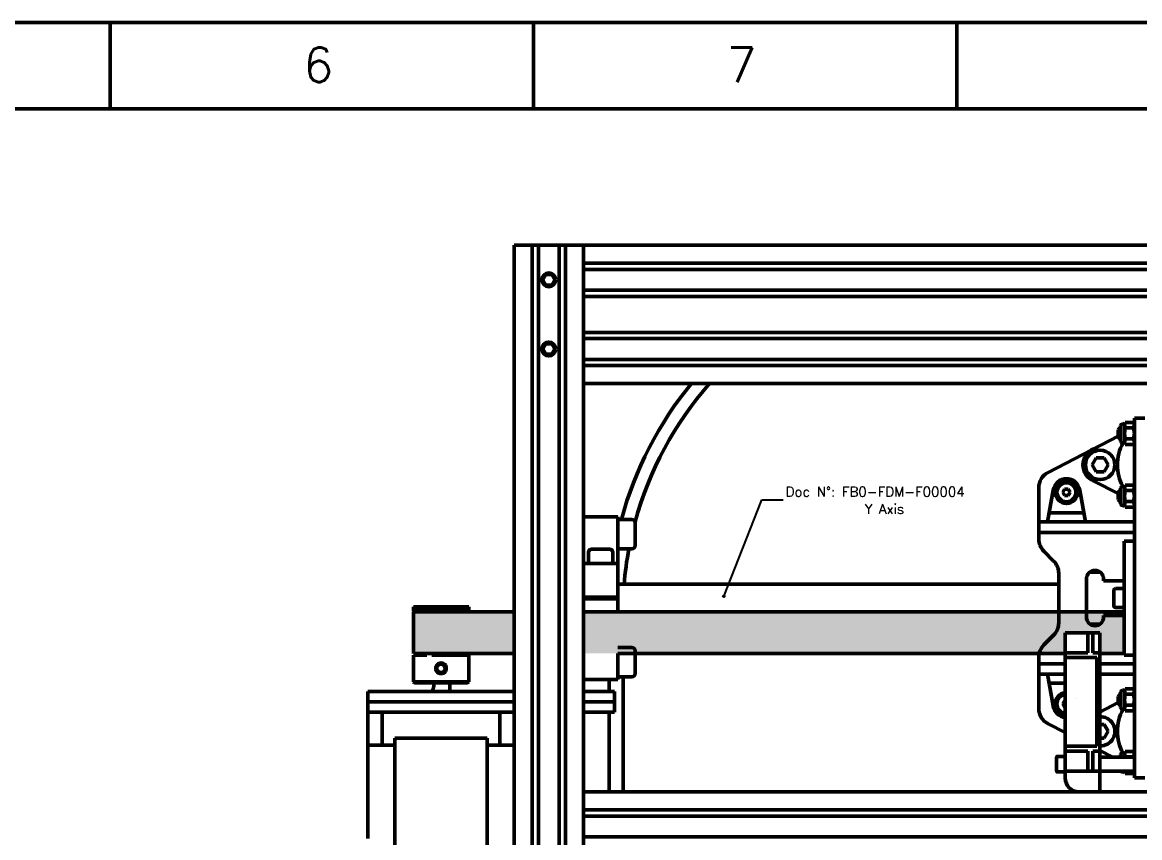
# Model space of a CAD drawing. Extents: x 21664 to 23500, y -5995 to -4166.
# Drawn here: x 22250.5 to 22573.5, y -4923.4 to -4687.8 of the extents above; entities that cross this region are included whole.
import ezdxf

# ---------------------------------------------------------------- set-up
doc = ezdxf.new("R2010")
doc.units = 0
doc.linetypes.add('DASHED', pattern=[19.05, 12.7, -6.35])
for name, color, linetype, lineweight in [('Cooler', 7, 'Continuous', 50), ('Fixação e Transmissão', 5, 'Continuous', 50), ('Guias', 30, 'Continuous', 50), ('Linha tracejada', 254, 'DASHED', 15), ('Perfis e Cantoneiras', 2, 'Continuous', 50), ('Peças Usinadas', 120, 'Continuous', 50)]:
    doc.layers.add(name, color=color, linetype=linetype, lineweight=lineweight)
doc.layers.add('Cotas', color=90, linetype='Continuous')
doc.layers.add('Motores', color=7, linetype='Continuous', lineweight=50, true_color=0x55ff00)
doc.styles.get("Standard").update_dxf_attribs({"font": 'romans.shx'})

msp = doc.modelspace()

# ---------------------------------------------------------------- hatches: boundary and pattern name
at = {"layer": 'Cotas'}
h = msp.add_hatch(color=256, dxfattribs=at)
h.dxf.hatch_style = 1
h.paths.add_polyline_path([(22453.56, -4853.68, -0.241174), (22453.45, -4853.89, -0.611378), (22453.04, -4853.68, -1), (22453.56, -4853.68)])
at = {"layer": 'Peças Usinadas'}
h = msp.add_hatch(color=256, dxfattribs=at)
h.dxf.hatch_style = 1
h.paths.add_polyline_path([(22392.67, -4858.19), (22378.02, -4858.19), (22378.01, -4858.19), (22377.88, -4858.19), (22377.6, -4858.19), (22377.16, -4858.19), (22376.6, -4858.19), (22375.89, -4858.19), (22375.1, -4858.19), (22374.48, -4858.19), (22374.19, -4858.19), (22373.25, -4858.19), (22372.91, -4858.19), (22372.22, -4858.19), (22371.22, -4858.19), (22371.19, -4858.19), (22370.47, -4858.19), (22370.19, -4858.19), (22369.23, -4858.19), (22368.86, -4858.19), (22368.29, -4858.19), (22367.46, -4858.19), (22366.71, -4858.19), (22366.09, -4858.19), (22365.59, -4858.19), (22365.25, -4858.19), (22365.06, -4858.19), (22365.02, -4858.19), (22363.52, -4858.19), (22363.52, -4870.19), (22365.02, -4870.19), (22365.06, -4870.19), (22365.25, -4870.19), (22365.59, -4870.19), (22366.09, -4870.19), (22366.71, -4870.19), (22368.86, -4870.19), (22369.23, -4870.19), (22370.19, -4870.19), (22370.47, -4870.19), (22371.19, -4870.19), (22371.22, -4870.19), (22372.22, -4870.19), (22372.91, -4870.19), (22373.25, -4870.19), (22374.19, -4870.19), (22374.48, -4870.19), (22375.1, -4870.19), (22375.89, -4870.19), (22376.6, -4870.19), (22377.16, -4870.19), (22377.6, -4870.19), (22377.88, -4870.19), (22378.01, -4870.19), (22378.02, -4870.19), (22392.67, -4870.19), (22392.67, -4858.19)])
h = msp.add_hatch(color=256, dxfattribs=at)
h.dxf.hatch_style = 1
edge = h.paths.add_edge_path()
edge.add_line((22427.67, -4870.19), (22544.46, -4870.19))
edge.add_arc((22549.34, -4871.26), 5, 135, 167.6292, ccw=False)
edge.add_line((22545.81, -4867.72), (22548.63, -4864.9))
edge.add_arc((22545.09, -4861.37), 5, 315, 360)
edge.add_line((22550.09, -4861.37), (22550.09, -4858.19))
edge.add_line((22550.09, -4858.19), (22422.67, -4858.19))
edge.add_line((22422.67, -4858.19), (22422.67, -4858.19))
edge.add_line((22422.67, -4858.19), (22412.67, -4858.19))
edge.add_line((22412.67, -4858.19), (22412.67, -4870.19))
edge.add_line((22412.67, -4870.19), (22422.67, -4870.19))
edge.add_line((22422.67, -4870.19), (22427.67, -4870.19))
h = msp.add_hatch(color=256, dxfattribs=at)
h.dxf.hatch_style = 1
edge = h.paths.add_edge_path()
edge.add_line((22550.09, -4861.37), (22550.09, -4858.19))
edge.add_line((22550.09, -4858.19), (22422.67, -4858.19))
edge.add_line((22422.67, -4858.19), (22422.67, -4864.19))
edge.add_line((22422.67, -4864.19), (22422.67, -4868.44))
edge.add_line((22422.67, -4868.44), (22426.67, -4868.44))
edge.add_arc((22426.67, -4869.44), 1, 0, 90, ccw=False)
edge.add_line((22427.67, -4869.44), (22427.67, -4870.19))
edge.add_line((22427.67, -4870.19), (22544.46, -4870.19))
edge.add_arc((22549.34, -4871.26), 5, 135, 167.6292, ccw=False)
edge.add_line((22545.81, -4867.72), (22548.63, -4864.9))
edge.add_arc((22545.09, -4861.37), 5, 315, 360)
h = msp.add_hatch(color=256, dxfattribs=at)
h.dxf.hatch_style = 1
edge = h.paths.add_edge_path()
edge.add_line((22569, -4859.19), (22563.09, -4859.19))
edge.add_line((22563.09, -4859.19), (22563.09, -4859.69))
edge.add_arc((22560.59, -4859.69), 2.5, 306.8699, 360, ccw=False)
edge.add_arc((22560.59, -4859.69), 2.5, 233.1301, 306.8699, ccw=False)
edge.add_arc((22560.59, -4859.69), 2.5, 180, 233.1301, ccw=False)
edge.add_line((22558.09, -4859.69), (22558.09, -4858.19))
edge.add_line((22558.09, -4858.19), (22550.09, -4858.19))
edge.add_line((22550.09, -4858.19), (22550.09, -4861.37))
edge.add_arc((22545.09, -4861.37), 5, -45, 0, ccw=False)
edge.add_line((22548.63, -4864.9), (22545.81, -4867.72))
edge.add_arc((22549.34, -4871.26), 5, 135, 167.6292)
edge.add_line((22544.46, -4870.19), (22552, -4870.19))
edge.add_line((22552, -4870.19), (22552, -4869.98))
edge.add_line((22552, -4869.98), (22552, -4864.19))
edge.add_line((22552, -4864.19), (22558.51, -4864.19))
edge.add_line((22558.51, -4864.19), (22559.95, -4864.19))
edge.add_line((22559.95, -4864.19), (22562, -4864.19))
edge.add_line((22562, -4864.19), (22562, -4870.19))
edge.add_line((22562, -4870.19), (22569, -4870.19))
edge.add_line((22569, -4870.19), (22569, -4859.19))
h = msp.add_hatch(color=256, dxfattribs=at)
h.dxf.hatch_style = 1
h.paths.add_polyline_path([(22569, -4858.19), (22558.09, -4858.19), (22558.09, -4859.69, 0.236068), (22559.09, -4861.69), (22562.09, -4861.69, 0.236068), (22563.09, -4859.69), (22563.09, -4859.19), (22569, -4859.19), (22569, -4858.19)])

# ---------------------------------------------------------------- linework, layer by layer
at = {"layer": 'Cooler'}
for p, q in [((22562, -4864.19), (22552, -4864.19)), ((22552, -4864.19), (22552, -4906.19)), ((22558.51, -4864.19), (22558.51, -4869.98)), ((22559.95, -4869.98), (22559.95, -4864.19)), ((22562, -4864.19), (22562, -4910.19)), ((22558.51, -4869.98), (22552, -4869.98)), ((22561.99, -4869.98), (22559.95, -4869.98)), ((22561.1, -4871.38), (22552, -4871.38)), ((22561.1, -4897), (22561.1, -4871.38)), ((22561.1, -4897), (22552, -4897)), ((22558.51, -4898.39), (22552, -4898.39)), ((22558.51, -4898.39), (22558.51, -4904.19)), ((22561.99, -4898.39), (22559.95, -4898.39)), ((22559.95, -4904.19), (22559.95, -4898.39)), ((22562, -4904.19), (22552, -4904.19)), ((22556, -4910.19), (22562, -4910.19))]:
    msp.add_line(p, q, dxfattribs=at)
msp.add_arc((22556, -4906.19), 4, 180, 270, dxfattribs=at)
at = {"layer": 'Cotas'}
for p, q in [((22453.3, -4853.68), (22464.28, -4825.76)), ((22464.28, -4825.76), (22470.46, -4825.76))]:
    msp.add_line(p, q, dxfattribs=at)
msp.add_circle((22453.3, -4853.68), 0.259, dxfattribs=at)
at = {"layer": 'Fixação e Transmissão'}
for p, q in [((22401.8, -4760.69), (22400.94, -4762.19)), ((22403.54, -4760.69), (22404.4, -4762.19)), ((22401.8, -4763.69), (22400.94, -4762.19)), ((22403.54, -4763.69), (22404.4, -4762.19)), ((22401.8, -4780.69), (22400.94, -4782.19)), ((22403.54, -4780.69), (22404.4, -4782.19)), ((22401.8, -4783.69), (22400.94, -4782.19)), ((22403.54, -4783.69), (22404.4, -4782.19)), ((22569.1, -4803.84), (22569.35, -4803.41)), ((22571.76, -4803.41), (22569.35, -4803.41)), ((22572, -4803.84), (22571.76, -4803.41)), ((22567.28, -4805.59), (22567.78, -4805.09)), ((22567.28, -4805.59), (22567.28, -4807.59)), ((22567.78, -4805.09), (22568, -4805.09)), ((22568, -4808.84), (22568, -4804.34)), ((22569.1, -4803.84), (22568.5, -4803.84)), ((22569.1, -4809.34), (22569.1, -4803.84)), ((22569.1, -4803.84), (22569.35, -4805)), ((22569.35, -4805), (22569.1, -4806.59)), ((22569.35, -4808.17), (22569.1, -4806.59)), ((22571.76, -4805), (22569.35, -4805)), ((22572, -4803.84), (22571.76, -4805)), ((22571.76, -4805), (22572, -4806.59)), ((22571.76, -4808.17), (22572, -4806.59)), ((22572, -4809.34), (22572, -4803.84)), ((22560.29, -4811.02), (22567.28, -4807.41)), ((22567.28, -4807.59), (22567.78, -4808.09)), ((22567.78, -4808.09), (22568, -4808.09)), ((22569.1, -4809.34), (22568.5, -4809.34)), ((22569.1, -4809.34), (22569.35, -4808.17)), ((22569.1, -4809.34), (22569.35, -4809.76)), ((22571.76, -4808.17), (22569.35, -4808.17)), ((22571.76, -4809.76), (22569.35, -4809.76)), ((22572, -4809.34), (22571.76, -4808.17)), ((22572, -4809.34), (22571.76, -4809.76)), ((22560.94, -4813.69), (22559.78, -4815.69)), ((22560.94, -4817.69), (22559.78, -4815.69)), ((22563.25, -4813.69), (22564.4, -4815.69)), ((22563.25, -4817.69), (22564.4, -4815.69)), ((22560.94, -4817.69), (22560.94, -4817.69)), ((22551.81, -4822.67), (22551.29, -4823.59)), ((22552.87, -4822.67), (22553.4, -4823.59)), ((22560.29, -4820.35), (22567.28, -4823.96)), ((22568, -4826.94), (22568, -4822.44)), ((22569.1, -4821.94), (22568.5, -4821.94)), ((22569.1, -4821.94), (22569.35, -4821.51)), ((22569.1, -4827.44), (22569.1, -4821.94)), ((22569.1, -4821.94), (22569.35, -4823.1)), ((22571.76, -4821.51), (22569.35, -4821.51)), ((22572, -4821.94), (22571.76, -4821.51)), ((22572, -4821.94), (22571.76, -4823.1)), ((22572, -4827.44), (22572, -4821.94)), ((22551.81, -4824.5), (22551.29, -4823.59)), ((22552.87, -4824.5), (22553.4, -4823.59)), ((22557.6, -4825.18), (22557.6, -4825.18)), ((22567.28, -4823.69), (22567.78, -4823.19)), ((22567.28, -4823.69), (22567.28, -4825.69)), ((22567.28, -4825.69), (22567.78, -4826.19)), ((22567.78, -4823.19), (22568, -4823.19)), ((22569.35, -4823.1), (22569.1, -4824.69)), ((22569.35, -4826.27), (22569.1, -4824.69)), ((22571.76, -4823.1), (22569.35, -4823.1)), ((22571.76, -4823.1), (22572, -4824.69)), ((22571.76, -4826.27), (22572, -4824.69)), ((22567.78, -4826.19), (22568, -4826.19)), ((22569.1, -4827.44), (22568.5, -4827.44)), ((22569.1, -4827.44), (22569.35, -4826.27)), ((22569.1, -4827.44), (22569.35, -4827.86)), ((22571.76, -4826.27), (22569.35, -4826.27)), ((22571.76, -4827.86), (22569.35, -4827.86)), ((22572, -4827.44), (22571.76, -4826.27)), ((22572, -4827.44), (22571.76, -4827.86)), ((22412.67, -4830.69), (22412.67, -4858.19)), ((22422.67, -4830.69), (22412.67, -4830.69)), ((22422.67, -4830.69), (22422.67, -4858.19)), ((22426.67, -4831.44), (22422.67, -4831.44)), ((22427.67, -4838.94), (22427.67, -4832.44)), ((22414.17, -4844.19), (22414.17, -4840.89)), ((22414.99, -4840.07), (22420.35, -4840.07)), ((22421.17, -4840.89), (22421.17, -4844.19)), ((22422.67, -4839.94), (22426.67, -4839.94)), ((22422.67, -4844.19), (22412.67, -4844.19)), ((22569, -4851.44), (22569, -4856.94)), ((22422.67, -4853.94), (22412.67, -4853.94)), ((22422.67, -4854.44), (22412.67, -4854.44)), ((22566, -4851.94), (22566, -4856.44)), ((22363.52, -4857.69), (22363.52, -4856.69)), ((22365.02, -4857.69), (22365.02, -4858.19)), ((22365.06, -4857.69), (22365.06, -4858.19)), ((22365.25, -4857.69), (22365.25, -4858.19)), ((22365.59, -4857.69), (22365.59, -4858.19)), ((22366.09, -4857.69), (22366.09, -4858.19)), ((22366.71, -4857.69), (22366.71, -4858.19)), ((22367.46, -4857.69), (22367.46, -4858.19)), ((22368.29, -4857.69), (22368.29, -4858.19)), ((22368.86, -4857.69), (22368.86, -4858.19)), ((22369.23, -4857.69), (22369.23, -4858.19)), ((22370.19, -4857.69), (22370.19, -4858.19)), ((22370.47, -4857.69), (22370.47, -4858.19)), ((22371.19, -4857.69), (22371.19, -4858.19)), ((22371.22, -4857.69), (22371.22, -4858.19)), ((22372.22, -4857.69), (22372.22, -4858.19)), ((22372.91, -4857.69), (22372.91, -4858.19)), ((22373.25, -4857.69), (22373.25, -4858.19)), ((22374.19, -4857.69), (22374.19, -4858.19)), ((22374.48, -4857.69), (22374.48, -4858.19)), ((22375.1, -4857.69), (22375.1, -4858.19)), ((22375.89, -4857.69), (22375.89, -4858.19)), ((22376.6, -4857.69), (22376.6, -4858.19)), ((22377.16, -4857.69), (22377.16, -4858.19)), ((22377.6, -4857.69), (22377.6, -4858.19)), ((22377.88, -4857.69), (22377.88, -4858.19)), ((22378.01, -4857.69), (22378.01, -4858.19)), ((22378.02, -4857.69), (22378.02, -4858.19)), ((22379.52, -4857.69), (22379.52, -4856.69)), ((22363.52, -4870.69), (22363.52, -4878.39)), ((22365.02, -4870.19), (22365.02, -4870.69)), ((22365.06, -4870.19), (22365.06, -4870.69)), ((22365.25, -4870.19), (22365.25, -4870.69)), ((22365.59, -4870.19), (22365.59, -4870.69)), ((22366.09, -4870.19), (22366.09, -4870.69)), ((22366.71, -4870.19), (22366.71, -4870.69)), ((22368.86, -4870.19), (22368.86, -4870.69)), ((22369.23, -4870.19), (22369.23, -4870.69)), ((22370.19, -4870.19), (22370.19, -4870.69)), ((22370.47, -4870.19), (22370.47, -4870.69)), ((22371.19, -4870.19), (22371.19, -4870.69)), ((22371.22, -4870.19), (22371.22, -4870.69)), ((22372.22, -4870.19), (22372.22, -4870.69)), ((22372.91, -4870.19), (22372.91, -4870.69)), ((22373.25, -4870.19), (22373.25, -4870.69)), ((22374.19, -4870.19), (22374.19, -4870.69)), ((22374.48, -4870.19), (22374.48, -4870.69)), ((22375.1, -4870.19), (22375.1, -4870.69)), ((22375.89, -4870.19), (22375.89, -4870.69)), ((22376.6, -4870.19), (22376.6, -4870.69)), ((22377.16, -4870.19), (22377.16, -4870.69)), ((22377.6, -4870.19), (22377.6, -4870.69)), ((22377.88, -4870.19), (22377.88, -4870.69)), ((22378.01, -4870.19), (22378.01, -4870.69)), ((22378.02, -4870.19), (22378.02, -4870.69)), ((22379.52, -4870.69), (22379.52, -4878.39)), ((22412.67, -4870.19), (22412.67, -4877.69)), ((22422.67, -4868.44), (22426.67, -4868.44)), ((22422.67, -4870.19), (22422.67, -4877.69)), ((22427.67, -4869.44), (22427.67, -4875.94)), ((22371.51, -4873.26), (22371.48, -4873.26)), ((22422.67, -4877.69), (22412.67, -4877.69)), ((22426.67, -4876.94), (22422.67, -4876.94)), ((22363.82, -4878.69), (22363.52, -4878.39)), ((22379.22, -4878.69), (22379.52, -4878.39)), ((22569.1, -4880.84), (22568.5, -4880.84)), ((22569.1, -4880.84), (22569.35, -4880.41)), ((22569.1, -4886.34), (22569.1, -4880.84)), ((22569.1, -4880.84), (22569.35, -4882)), ((22571.76, -4880.41), (22569.35, -4880.41)), ((22572, -4880.84), (22571.76, -4880.41)), ((22572, -4880.84), (22571.76, -4882)), ((22572, -4886.34), (22572, -4880.84)), ((22551.81, -4883.87), (22551.29, -4884.79)), ((22555.1, -4883.2), (22555.1, -4883.2)), ((22567.28, -4882.59), (22567.78, -4882.09)), ((22567.28, -4882.59), (22567.28, -4884.59)), ((22567.78, -4882.09), (22568, -4882.09)), ((22568, -4885.84), (22568, -4881.34)), ((22569.35, -4882), (22569.1, -4883.59)), ((22569.35, -4885.17), (22569.1, -4883.59)), ((22571.76, -4882), (22569.35, -4882)), ((22571.76, -4882), (22572, -4883.59)), ((22571.76, -4885.17), (22572, -4883.59)), ((22551.81, -4885.7), (22551.29, -4884.79)), ((22562, -4887.14), (22567.28, -4884.41)), ((22567.28, -4884.59), (22567.78, -4885.09)), ((22567.78, -4885.09), (22568, -4885.09)), ((22569.1, -4886.34), (22568.5, -4886.34)), ((22569.1, -4886.34), (22569.35, -4885.17)), ((22569.1, -4886.34), (22569.35, -4886.76)), ((22571.76, -4885.17), (22569.35, -4885.17)), ((22571.76, -4886.76), (22569.35, -4886.76)), ((22572, -4886.34), (22571.76, -4885.17)), ((22572, -4886.34), (22571.76, -4886.76)), ((22563.25, -4890.69), (22564.4, -4892.69)), ((22563.25, -4894.69), (22564.4, -4892.69)), ((22562, -4898.24), (22565.79, -4900.19)), ((22562, -4900.19), (22572, -4900.19)), ((22562, -4904.19), (22562, -4900.19)), ((22567.78, -4900.19), (22567.78, -4900.19)), ((22567.78, -4900.19), (22568, -4900.19)), ((22568, -4900.19), (22568, -4899.44)), ((22569.1, -4898.94), (22568.5, -4898.94)), ((22569.1, -4898.94), (22569.35, -4898.51)), ((22569.1, -4898.94), (22569.35, -4900.1)), ((22569.1, -4900.19), (22569.1, -4898.94)), ((22569.35, -4900.1), (22569.34, -4900.19)), ((22571.76, -4898.51), (22569.35, -4898.51)), ((22571.76, -4900.1), (22569.35, -4900.1)), ((22572, -4898.94), (22571.76, -4898.51)), ((22572, -4898.94), (22571.76, -4900.1)), ((22571.76, -4900.1), (22571.77, -4900.19)), ((22572, -4900.19), (22572, -4898.94)), ((22572, -4900.19), (22572, -4900.19)), ((22562, -4904.19), (22572, -4904.19)), ((22569.1, -4904.44), (22568.5, -4904.44)), ((22569.1, -4904.44), (22569.1, -4904.19)), ((22569.1, -4904.44), (22569.16, -4904.19)), ((22569.1, -4904.44), (22569.35, -4904.86)), ((22571.76, -4904.86), (22569.35, -4904.86)), ((22572, -4904.44), (22571.76, -4904.86)), ((22572, -4904.44), (22571.95, -4904.19)), ((22572, -4904.44), (22572, -4904.19))]:
    msp.add_line(p, q, dxfattribs=at)
at = {"layer": 'Fixação e Transmissão', "ltscale": 0.1}
for p, q in [((22401.8, -4760.69), (22403.54, -4760.69)), ((22401.8, -4763.69), (22403.54, -4763.69)), ((22401.8, -4780.69), (22403.54, -4780.69)), ((22401.8, -4783.69), (22403.54, -4783.69)), ((22563.25, -4813.69), (22560.94, -4813.69)), ((22563.25, -4817.69), (22560.94, -4817.69)), ((22552.87, -4822.67), (22551.81, -4822.67)), ((22552.87, -4824.5), (22551.81, -4824.5)), ((22569, -4851.44), (22566.5, -4851.44)), ((22569, -4856.94), (22566.5, -4856.94)), ((22552, -4883.87), (22551.81, -4883.87)), ((22552, -4885.7), (22551.81, -4885.7)), ((22563.25, -4890.69), (22562, -4890.69)), ((22563.25, -4894.69), (22562, -4894.69))]:
    msp.add_line(p, q, dxfattribs=at)
at = {"layer": 'Fixação e Transmissão', "flags": 128}
for points in [[(22379.52, -4856.69), (22363.52, -4856.69)], [(22367.46, -4870.69), (22363.52, -4870.69)], [(22379.52, -4870.69), (22368.86, -4870.69)]]:
    msp.add_lwpolyline(points, dxfattribs=at)
msp.add_lwpolyline([(22552, -4904.44), (22549.75, -4904.44, -0.414214), (22549.5, -4904.19), (22549.5, -4900.19, -0.414214), (22549.75, -4899.94), (22552, -4899.94)], format="xyb", close=True, dxfattribs=at)
at = {"layer": 'Fixação e Transmissão'}
for centre, radius in [((22402.67, -4762.19), 1.73), ((22402.67, -4782.19), 1.73), ((22562.09, -4815.69), 4.25), ((22552.34, -4823.59), 2.75)]:
    msp.add_circle(centre, radius, dxfattribs=at)
for centre, radius, start, end in [((22568.5, -4804.34), 0.5, 90, 180), ((22580.59, -4815.69), 13.5, 151.9417, 180), ((22568.5, -4808.84), 0.5, 180, 270), ((22562.09, -4815.69), 5, 111.1769, 248.8231), ((22580.59, -4815.69), 13.5, 180, 207.5785), ((22568.5, -4822.44), 0.5, 90, 180), ((22568.5, -4826.94), 0.5, 180, 270), ((22426.67, -4832.44), 1, 360, 90), ((22426.67, -4838.94), 1, 270, 360), ((22414.99, -4840.89), 0.824, 90, 180), ((22420.35, -4840.89), 0.824, 0, 90), ((22566.5, -4851.94), 0.5, 90, 180), ((22566.5, -4856.44), 0.5, 180, 270), ((22426.67, -4869.44), 1, 0, 90), ((22426.67, -4875.94), 1, 270, 360), ((22568.5, -4881.34), 0.5, 90, 180), ((22552.34, -4884.79), 2.75, 97.1056, 262.8944), ((22580.59, -4892.69), 13.5, 151.9417, 180), ((22568.5, -4885.84), 0.5, 180, 270), ((22562.09, -4892.69), 4.25, 268.7843, 91.2157), ((22580.59, -4892.69), 13.5, 180, 207.5785), ((22568.5, -4899.44), 0.5, 90, 180), ((22568.5, -4903.94), 0.5, 210.2137, 270)]:
    msp.add_arc(centre, radius, start, end, dxfattribs=at)
for points, degree in [([(22365.06, -4857.69), (22363.52, -4857.69), (22363.52, -4857.69)], 2), ([(22365.06, -4857.69), (22365.12, -4857.69), (22365.25, -4857.69)], 2), ([(22365.59, -4857.69), (22365.39, -4857.69), (22365.25, -4857.69)], 2), ([(22365.59, -4857.69), (22365.81, -4857.69), (22366.09, -4857.69)], 2), ([(22366.71, -4857.69), (22366.37, -4857.69), (22366.09, -4857.69)], 2), ([(22366.71, -4857.69), (22367.06, -4857.69), (22367.46, -4857.69)], 2), ([(22368.29, -4857.69), (22367.86, -4857.69), (22367.46, -4857.69)], 2), ([(22368.29, -4857.69), (22368.74, -4857.69), (22369.23, -4857.69)], 2), ([(22370.19, -4857.69), (22369.7, -4857.69), (22369.23, -4857.69)], 2), ([(22370.19, -4857.69), (22370.7, -4857.69), (22371.22, -4857.69)], 2), ([(22372.22, -4857.69), (22371.22, -4857.69)], 1), ([(22372.22, -4857.69), (22372.74, -4857.69), (22373.25, -4857.69)], 2), ([(22374.19, -4857.69), (22373.73, -4857.69), (22373.25, -4857.69)], 2), ([(22374.19, -4857.69), (22374.66, -4857.69), (22375.1, -4857.69)], 2), ([(22375.89, -4857.69), (22375.52, -4857.69), (22375.1, -4857.69)], 2), ([(22375.89, -4857.69), (22376.27, -4857.69), (22376.6, -4857.69)], 2), ([(22377.16, -4857.69), (22376.91, -4857.69), (22376.6, -4857.69)], 2), ([(22377.16, -4857.69), (22377.42, -4857.69), (22377.6, -4857.69)], 2), ([(22377.88, -4857.69), (22377.78, -4857.69), (22377.6, -4857.69)], 2), ([(22377.88, -4857.69), (22377.99, -4857.69), (22378.01, -4857.69)], 2), ([(22379.52, -4857.69), (22379.52, -4857.69), (22378.01, -4857.69)], 2), ([(22376.42, -4878.39), (22375.89, -4878.39), (22375.36, -4878.39), (22374.78, -4878.39), (22374.2, -4878.39), (22373.58, -4878.39), (22372.97, -4878.39), (22371.7, -4878.39), (22370.43, -4878.39), (22369.81, -4878.39), (22369.19, -4878.39), (22368.59, -4878.39), (22368, -4878.39), (22367.45, -4878.39), (22366.91, -4878.39), (22366.42, -4878.39), (22365.93, -4878.39), (22365.51, -4878.39), (22365.09, -4878.39), (22364.75, -4878.39), (22364.42, -4878.39), (22364.17, -4878.39), (22363.92, -4878.39), (22363.77, -4878.39), (22363.62, -4878.39), (22363.57, -4878.39), (22363.52, -4878.39)], 2)]:
    msp.add_open_spline(points, degree=degree, dxfattribs=at)
for points, degree, knots in [([(22373.04, -4874.49), (22373.04, -4874.68), (22373.01, -4874.87), (22372.94, -4875.06), (22372.86, -4875.25), (22372.75, -4875.42), (22372.62, -4875.56), (22372.49, -4875.7), (22372.33, -4875.81), (22372.14, -4875.89), (22371.96, -4875.97), (22371.76, -4876.01), (22371.57, -4876.02), (22371.38, -4876.02), (22371.18, -4875.98), (22370.98, -4875.9), (22370.79, -4875.83), (22370.63, -4875.72), (22370.48, -4875.58), (22370.34, -4875.44), (22370.23, -4875.27), (22370.14, -4875.09), (22370.07, -4874.9), (22370.02, -4874.71), (22370.02, -4874.52), (22370.01, -4874.12), (22370.17, -4873.71), (22370.45, -4873.42), (22370.72, -4873.14), (22371.13, -4872.96), (22371.52, -4872.95), (22371.72, -4872.95), (22371.92, -4872.99), (22372.11, -4873.07), (22372.3, -4873.14), (22372.46, -4873.25), (22372.6, -4873.39), (22372.73, -4873.53), (22372.85, -4873.69), (22372.92, -4873.88), (22373, -4874.08), (22373.04, -4874.28), (22373.04, -4874.49)], 3, [0, 0, 0, 0, 0.060859, 0.060859, 0.060859, 0.123355, 0.123355, 0.123355, 0.185855, 0.185855, 0.185855, 0.248355, 0.248355, 0.248355, 0.310855, 0.310855, 0.310855, 0.373355, 0.373355, 0.373355, 0.435855, 0.435855, 0.435855, 0.496793, 0.496793, 0.496793, 0.621711, 0.621711, 0.621711, 0.746711, 0.746711, 0.746711, 0.810851, 0.810851, 0.810851, 0.873355, 0.873355, 0.873355, 0.935855, 0.935855, 0.935855, 1, 1, 1, 1]), ([(22371.51, -4873.26), (22371.47, -4873.26), (22371.43, -4873.26), (22371.39, -4873.26), (22371.33, -4873.27), (22371.26, -4873.28), (22371.19, -4873.3), (22371.04, -4873.34), (22370.87, -4873.41), (22370.71, -4873.55), (22370.63, -4873.62), (22370.55, -4873.71), (22370.49, -4873.8), (22370.43, -4873.88), (22370.39, -4873.97), (22370.36, -4874.05), (22370.3, -4874.2), (22370.28, -4874.33), (22370.28, -4874.45), (22370.28, -4874.58), (22370.28, -4874.7), (22370.34, -4874.85), (22370.39, -4875), (22370.48, -4875.18), (22370.61, -4875.32), (22370.75, -4875.47), (22370.92, -4875.57), (22371.08, -4875.63), (22371.25, -4875.7), (22371.39, -4875.71), (22371.51, -4875.71)], 3, [0.249688, 0.249688, 0.249688, 0.249688, 0.274684, 0.274684, 0.274684, 0.30593, 0.30593, 0.30593, 0.368422, 0.368422, 0.368422, 0.399672, 0.399672, 0.399672, 0.430921, 0.430921, 0.430921, 0.493421, 0.493421, 0.493421, 0.555921, 0.555921, 0.555921, 0.618421, 0.618421, 0.618421, 0.680921, 0.680921, 0.680921, 0.750064, 0.750064, 0.750064, 0.750064]), ([(22372.72, -4874.49), (22372.72, -4874.37), (22372.71, -4874.26), (22372.66, -4874.12), (22372.62, -4873.97), (22372.53, -4873.8), (22372.4, -4873.65), (22372.32, -4873.57), (22372.24, -4873.5), (22372.16, -4873.45), (22372.08, -4873.4), (22372, -4873.36), (22371.92, -4873.33), (22371.76, -4873.27), (22371.62, -4873.26), (22371.51, -4873.26)], 3, [0, 0, 0, 0, 0.059375, 0.059375, 0.059375, 0.11875, 0.11875, 0.11875, 0.149922, 0.149922, 0.149922, 0.181094, 0.181094, 0.181094, 0.249688, 0.249688, 0.249688, 0.249688]), ([(22371.51, -4875.71), (22371.6, -4875.71), (22371.7, -4875.71), (22371.83, -4875.67), (22371.98, -4875.63), (22372.15, -4875.55), (22372.3, -4875.42), (22372.38, -4875.34), (22372.46, -4875.25), (22372.52, -4875.16), (22372.58, -4875.07), (22372.62, -4874.99), (22372.64, -4874.9), (22372.7, -4874.74), (22372.71, -4874.61), (22372.72, -4874.49)], 3, [0.750064, 0.750064, 0.750064, 0.750064, 0.805921, 0.805921, 0.805921, 0.868421, 0.868421, 0.868421, 0.901316, 0.901316, 0.901316, 0.934211, 0.934211, 0.934211, 0.999999, 0.999999, 0.999999, 0.999999]), ([(22363.82, -4878.69), (22364.01, -4878.69), (22364.58, -4878.69), (22365.5, -4878.69), (22366.72, -4878.69), (22368.18, -4878.69), (22369.81, -4878.69), (22371.52, -4878.69), (22373.23, -4878.69), (22374.86, -4878.69), (22376.32, -4878.69), (22377.54, -4878.69), (22378.46, -4878.69), (22379.03, -4878.69), (22379.22, -4878.69)], 1, [0.911063, 0.911063, 1.13546, 1.35986, 1.58426, 1.80866, 2.03306, 2.25746, 2.48186, 2.70626, 2.93066, 3.15506, 3.37946, 3.60386, 3.82826, 4.05266, 4.05266]), ([(22379.52, -4878.39), (22379.5, -4878.39), (22379.45, -4878.39), (22379.37, -4878.39), (22379.25, -4878.39), (22379.1, -4878.39), (22378.92, -4878.39), (22378.7, -4878.39), (22378.46, -4878.39), (22378.19, -4878.39), (22377.89, -4878.39), (22377.56, -4878.39), (22377.2, -4878.39), (22376.82, -4878.39), (22376.42, -4878.39)], 1, [2.23053, 2.23053, 2.29561, 2.36068, 2.42576, 2.49083, 2.55591, 2.62099, 2.68606, 2.75114, 2.81621, 2.88129, 2.94636, 3.01144, 3.07652, 3.14159, 3.14159])]:
    msp.add_open_spline(points, degree=degree, knots=knots, dxfattribs=at)
at = {"layer": 'Guias'}
for p, q in [((22559.09, -4846.69), (22562.09, -4846.69)), ((22558.09, -4859.69), (22558.09, -4848.69)), ((22559.09, -4861.69), (22562.09, -4861.69))]:
    msp.add_line(p, q, dxfattribs=at)
at = {"layer": 'Linha tracejada'}
for p, q in [((22567.28, -4805.59), (22568, -4805.59)), ((22567.78, -4808.09), (22567.78, -4805.09)), ((22567.28, -4807.59), (22568, -4807.59)), ((22567.28, -4823.69), (22568, -4823.69)), ((22567.28, -4825.69), (22568, -4825.69)), ((22567.78, -4826.19), (22567.78, -4823.19)), ((22567.28, -4882.59), (22568, -4882.59)), ((22567.78, -4885.09), (22567.78, -4882.09)), ((22567.28, -4884.59), (22568, -4884.59)), ((22567.78, -4900.19), (22567.78, -4900.19))]:
    msp.add_line(p, q, dxfattribs=at)
at = {"layer": 'Motores'}
for p, q in [((22369.02, -4881.19), (22369.02, -4880.97)), ((22374.02, -4878.74), (22374.02, -4881.19)), ((22350.37, -4896.69), (22350.37, -4887.19)), ((22350.37, -4887.19), (22354.49, -4887.19)), ((22350.37, -4887.19), (22350.37, -4896.69)), ((22350.37, -4887.19), (22354.49, -4887.19)), ((22354.49, -4896.69), (22354.49, -4887.19)), ((22354.49, -4887.19), (22388.55, -4887.19)), ((22354.49, -4887.19), (22354.49, -4896.69)), ((22354.49, -4887.19), (22388.55, -4887.19)), ((22392.67, -4887.19), (22388.55, -4887.19)), ((22388.55, -4887.19), (22388.55, -4896.69)), ((22388.55, -4887.19), (22388.55, -4896.69)), ((22388.55, -4887.19), (22392.67, -4887.19)), ((22350.37, -4896.69), (22350.37, -4923.69)), ((22350.37, -4896.69), (22350.37, -4923.69)), ((22354.49, -4896.69), (22350.37, -4896.69)), ((22350.37, -4896.69), (22354.49, -4896.69)), ((22358.19, -4896.69), (22354.49, -4896.69)), ((22354.49, -4896.69), (22358.19, -4896.69)), ((22358.19, -4894.69), (22384.85, -4894.69)), ((22358.19, -4925.69), (22358.19, -4894.69)), ((22358.19, -4894.69), (22384.85, -4894.69)), ((22358.19, -4925.69), (22358.19, -4894.69)), ((22358.19, -4894.69), (22384.85, -4894.69)), ((22384.85, -4894.69), (22358.19, -4894.69)), ((22358.19, -4894.69), (22358.19, -4896.69)), ((22358.19, -4896.69), (22358.19, -4894.69)), ((22384.85, -4894.69), (22384.85, -4925.69)), ((22384.85, -4894.69), (22384.85, -4925.69)), ((22384.85, -4896.69), (22384.85, -4894.69)), ((22384.85, -4894.69), (22384.85, -4896.69)), ((22388.55, -4896.69), (22384.85, -4896.69)), ((22384.85, -4896.69), (22388.55, -4896.69)), ((22388.55, -4896.69), (22392.67, -4896.69)), ((22388.55, -4896.69), (22392.67, -4896.69))]:
    msp.add_line(p, q, dxfattribs=at)
for points, degree in [([(22369.05, -4880.9), (22369.02, -4880.97), (22369.02, -4880.97)], 2), ([(22369.02, -4880.97), (22369.02, -4880.97), (22369.05, -4880.9)], 2), ([(22369.05, -4880.9), (22369.02, -4880.97), (22369.02, -4880.97)], 2), ([(22369.05, -4880.9), (22369.08, -4880.83), (22369.13, -4880.7)], 2), ([(22369.13, -4880.7), (22369.08, -4880.83), (22369.05, -4880.9)], 2), ([(22369.05, -4880.9), (22369.08, -4880.83), (22369.13, -4880.7)], 2), ([(22369.13, -4880.7), (22369.08, -4880.83), (22369.05, -4880.9)], 2), ([(22369.13, -4880.7), (22369.17, -4880.59), (22369.23, -4880.43)], 2), ([(22369.23, -4880.43), (22369.17, -4880.59), (22369.13, -4880.7)], 2), ([(22369.23, -4880.43), (22369.17, -4880.59), (22369.13, -4880.7)], 2), ([(22369.13, -4880.7), (22369.13, -4880.7)], 1), ([(22369.13, -4880.7), (22369.13, -4880.7)], 1), ([(22369.23, -4880.43), (22369.28, -4880.28), (22369.32, -4880.09)], 2), ([(22369.32, -4880.09), (22369.28, -4880.28), (22369.23, -4880.43)], 2), ([(22369.23, -4880.43), (22369.28, -4880.28), (22369.32, -4880.09)], 2), ([(22369.32, -4880.09), (22369.28, -4880.28), (22369.23, -4880.43)], 2), ([(22369.23, -4880.43), (22369.23, -4880.43)], 1), ([(22369.47, -4879.35), (22369.41, -4879.77), (22369.32, -4880.09)], 2), ([(22369.32, -4880.09), (22369.41, -4879.78), (22369.47, -4879.37)], 2), ([(22369.32, -4880.09), (22369.37, -4879.93), (22369.41, -4879.73)], 2), ([(22369.41, -4879.73), (22369.37, -4879.92), (22369.32, -4880.09)], 2), ([(22369.41, -4879.72), (22369.44, -4879.55), (22369.47, -4879.35)], 2), ([(22369.47, -4879.35), (22369.44, -4879.55), (22369.41, -4879.73)], 2), ([(22369.47, -4879.35), (22369.52, -4878.98), (22369.52, -4878.69)], 2), ([(22369.47, -4879.35), (22369.47, -4879.35)], 1)]:
    msp.add_open_spline(points, degree=degree, dxfattribs=at)
at = {"layer": 'Perfis e Cantoneiras'}
for p, q in [((22768.67, -4752.19), (22392.67, -4752.19)), ((22392.67, -5312.19), (22392.67, -4752.19)), ((22397.87, -5312.19), (22397.87, -4752.19)), ((22399.67, -5312.19), (22399.67, -4752.19)), ((22405.67, -5312.19), (22405.67, -4752.19)), ((22407.47, -5312.19), (22407.47, -4752.19)), ((22412.67, -5312.19), (22412.67, -4752.19)), ((22748.67, -4757.39), (22412.67, -4757.39)), ((22748.67, -4759.19), (22412.67, -4759.19)), ((22748.67, -4765.19), (22412.67, -4765.19)), ((22748.67, -4766.99), (22412.67, -4766.99)), ((22748.67, -4777.39), (22412.67, -4777.39)), ((22748.67, -4779.19), (22412.67, -4779.19)), ((22748.67, -4785.19), (22412.67, -4785.19)), ((22748.67, -4786.99), (22412.67, -4786.99)), ((22748.67, -4792.19), (22412.67, -4792.19)), ((22546.84, -4832.19), (22548.49, -4823.01)), ((22557.84, -4832.19), (22556.2, -4823.01)), ((22546.84, -4832.19), (22557.84, -4832.19)), ((22557.37, -4829.56), (22547.31, -4829.56)), ((22412.67, -4881.19), (22412.67, -4870.19)), ((22546.84, -4876.19), (22548.49, -4885.36)), ((22546.84, -4876.19), (22552, -4876.19)), ((22552, -4878.81), (22547.31, -4878.81)), ((22748.67, -4910.19), (22412.67, -4910.19)), ((22748.67, -4915.39), (22412.67, -4915.39)), ((22748.67, -4917.19), (22412.67, -4917.19)), ((22748.67, -4923.19), (22412.67, -4923.19))]:
    msp.add_line(p, q, dxfattribs=at)
for centre, radius in [((22402.67, -4762.19), 2), ((22402.67, -4782.19), 2), ((22552.34, -4823.59), 3.26)]:
    msp.add_circle(centre, radius, dxfattribs=at)
for centre, radius, start, end in [((22552.34, -4823.59), 3.9, 8.4495, 171.5505), ((22552.34, -4884.79), 3.26, 95.9963, 264.0037), ((22552.34, -4884.79), 3.9, 188.4495, 264.9961)]:
    msp.add_arc(centre, radius, start, end, dxfattribs=at)
at = {"layer": 'Peças Usinadas'}
for p, q in [((22275.91, -4687.76), (22275.91, -4712.76)), ((22398.29, -4687.76), (22398.29, -4712.76)), ((22520.68, -4687.76), (22520.68, -4712.76)), ((22572, -4802.19), (22572, -4900.19)), ((22572, -4802.19), (22575, -4802.19)), ((22547.05, -4817.86), (22567.28, -4807.41)), ((22544.34, -4832.19), (22544.34, -4822.3)), ((22544.34, -4832.19), (22544.34, -4835.19)), ((22572, -4832.19), (22544.34, -4832.19)), ((22544.34, -4835.19), (22544.34, -4837.12)), ((22572, -4835.19), (22544.34, -4835.19)), ((22572, -4837.69), (22569, -4837.69)), ((22569, -4837.69), (22569, -4870.69)), ((22545.81, -4840.65), (22548.63, -4843.47)), ((22550.09, -4847.01), (22550.09, -4861.37)), ((22558.09, -4854.19), (22558.09, -4848.69)), ((22563.09, -4849.19), (22563.09, -4848.69)), ((22558.09, -4854.19), (22558.09, -4859.69)), ((22558.09, -4859.69), (22558.09, -4854.19)), ((22392.67, -4858.19), (22363.52, -4858.19)), ((22363.52, -4858.19), (22363.52, -4870.19)), ((22412.67, -4858.19), (22422.67, -4858.19)), ((22569, -4858.19), (22422.67, -4858.19)), ((22563.09, -4859.69), (22563.09, -4859.19)), ((22545.81, -4867.72), (22548.63, -4864.9)), ((22392.67, -4870.19), (22363.52, -4870.19)), ((22422.67, -4870.19), (22552, -4870.19)), ((22544.34, -4873.19), (22544.34, -4871.26)), ((22562, -4870.19), (22569, -4870.19)), ((22572, -4870.69), (22569, -4870.69)), ((22544.34, -4873.19), (22544.34, -4876.19)), ((22552, -4873.19), (22544.34, -4873.19)), ((22572, -4873.19), (22562, -4873.19)), ((22544.34, -4876.19), (22544.34, -4886.07)), ((22552, -4876.19), (22544.34, -4876.19)), ((22572, -4876.19), (22562, -4876.19)), ((22350.37, -4884.19), (22350.37, -4881.19)), ((22350.37, -4881.19), (22392.67, -4881.19)), ((22350.37, -4887.19), (22350.37, -4884.19)), ((22350.37, -4884.19), (22392.67, -4884.19)), ((22350.37, -4884.19), (22392.67, -4884.19)), ((22412.67, -4881.19), (22421.67, -4881.19)), ((22412.67, -4884.19), (22421.67, -4884.19)), ((22421.67, -4881.19), (22421.67, -4887.18)), ((22350.37, -4887.19), (22392.67, -4887.19)), ((22412.67, -4887.18), (22421.67, -4887.18)), ((22547.05, -4890.51), (22552, -4893.07)), ((22562, -4898.24), (22565.79, -4900.19)), ((22572, -4900.19), (22572, -4906.19)), ((22575, -4906.19), (22572, -4906.19))]:
    msp.add_line(p, q, dxfattribs=at)
at = {"layer": 'Peças Usinadas', "color": 7, "ltscale": 0.25}
for p, q in [((22550.09, -4850.19), (22422.67, -4850.19)), ((22550.09, -4858.19), (22422.67, -4858.19))]:
    msp.add_line(p, q, dxfattribs=at)
at = {"layer": 'Peças Usinadas', "ltscale": 0.1}
for p, q in [((22569, -4849.19), (22563.09, -4849.19)), ((22569, -4859.19), (22563.09, -4859.19)), ((22569, -4859.19), (22563.09, -4859.19))]:
    msp.add_line(p, q, dxfattribs=at)
at = {"layer": 'Peças Usinadas', "color": 7}
for p, q in [((22424.13, -4858.19), (22424.13, -4858.19)), ((22420.14, -4881.19), (22420.14, -4877.69)), ((22424.15, -4910.19), (22424.14, -4876.94)), ((22420.15, -4910.19), (22420.14, -4887.18))]:
    msp.add_line(p, q, dxfattribs=at)
at = {"layer": 'Peças Usinadas', "flags": 128}
msp.add_lwpolyline([(21664, -5994.91), (23499.73, -5994.91), (23499.73, -4687.76), (21664, -4687.76)], close=True, dxfattribs=at)
msp.add_lwpolyline([(21689, -5969.91), (23474.73, -5969.91), (23474.73, -4712.76), (21689, -4712.76), (21689, -5969.91)], dxfattribs=at)
at = {"layer": 'Peças Usinadas', "color": 7}
for centre, radius, start, end in [((22524.54, -4858.59), 104.45, 140.5265, 164.9328), ((22524.54, -4858.59, 8306.42), 100.45, 138.6211, 164.7437), ((22524.54, -4858.59, 8306.42), 100.45, 169.2989, 175.2018)]:
    msp.add_arc(centre, radius, start, end, dxfattribs=at)
at = {"layer": 'Peças Usinadas'}
for centre, radius, start, end in [((22549.34, -4822.3), 5, 117.3105, 180), ((22549.34, -4837.12), 5, 180, 225), ((22545.09, -4847.01), 5, 0, 45), ((22560.59, -4848.69), 2.5, 0, 180), ((22545.09, -4861.37), 5, 315, 360), ((22560.59, -4859.69), 2.5, 180, 360), ((22549.34, -4871.26), 5, 135, 180), ((22549.34, -4886.07), 5, 180, 242.6895)]:
    msp.add_arc(centre, radius, start, end, dxfattribs=at)

# ---------------------------------------------------------------- texts
at = {"layer": 'Cotas'}
for s, height, p in [('6', 10, (22331.77, -4705.07)), ('7', 10, (22454.16, -4705.07)), ('Doc N°: FB0-FDM-F00004', 2.835, (22471.15, -4824.86)), ('Y Axis', 2.835, (22493.98, -4829.86))]:
    msp.add_text(s, height=height, dxfattribs=at).set_placement(p)

doc.saveas('drawing.dxf')
